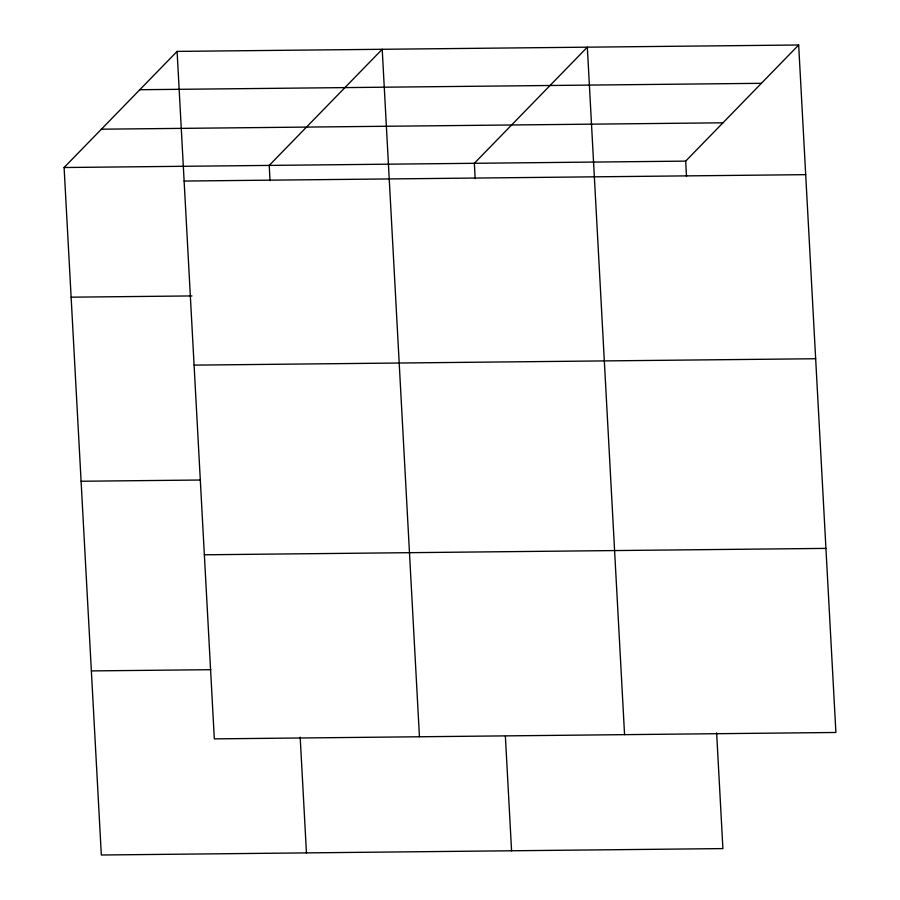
<?xml version="1.0" encoding="UTF-8"?>
<svg xmlns="http://www.w3.org/2000/svg" width="900" height="900" viewBox="0 0 900 900"><rect width="100%" height="100%" fill="white"/><g stroke="black" fill="none" stroke-linecap="round" stroke-linejoin="round"><path stroke-width="1.35" d="M716.636 732.859L722.903 848.599L101.329 855L64.102 167.524L177.097 51.401L798.671 45L835.898 732.476L214.324 738.877L177.097 51.401M64.102 167.524L685.676 161.123L798.671 45M139.804 89.719L761.377 83.317M101.385 129.195L722.959 122.805M184.118 181.046L805.691 174.656M71.123 297.18L191.947 295.931M194.085 365.13L815.659 358.74M81.09 481.252L200.509 480.026M204.356 554.794L825.93 548.392M91.361 670.916L210.78 669.69M685.676 161.123L686.509 176.456M624.566 734.659L587.329 47.171L474.345 163.294L475.166 178.639M505.384 736.425L511.571 850.781M419.445 736.762L382.207 49.286L269.224 165.409L270.045 180.743M300.184 737.145L306.45 852.885"/></g></svg>
